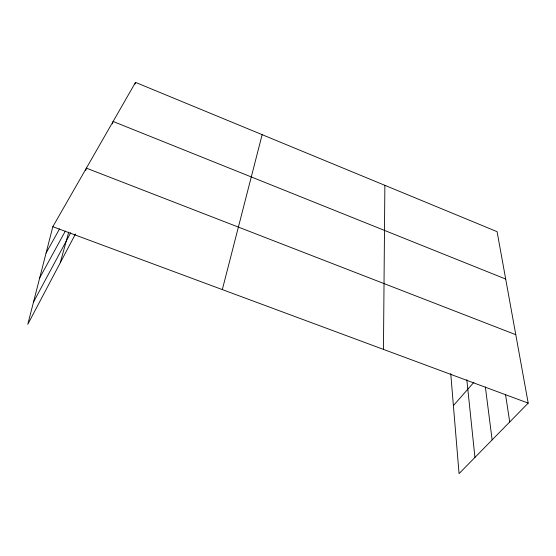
<?xml version="1.0" encoding="UTF-8"?>
<svg xmlns="http://www.w3.org/2000/svg" width="556" height="556" viewBox="0 0 556 556"><rect width="100%" height="100%" fill="white"/><g stroke="black" fill="none" stroke-linecap="round" stroke-linejoin="round"><path stroke-width="0.83" d="M383.459 349.397L384.87 185.336M450.735 373.625L459.061 473.615L528.2 403.114L497.092 231.664L135.511 82.385L52.834 226.688L27.8 324.28L75.456 234M222.324 289.593L262.147 134.67M60.263 262.779L68.722 232.144M85.7 170.588L86.382 168.141L515.787 334.691M112.409 123.905L113.111 121.479L505.696 279.056M135.018 84.046L135.511 82.385M33.492 302.082L70.744 232.714M39.698 277.889L65.316 231.108M46.085 252.994L59.575 228.87M453.397 405.609L473.934 382.264M52.834 226.688L528.2 403.114M505.529 394.572L509.727 421.948M485.353 386.906L492.136 439.886M466.825 379.713L474.935 457.428"/></g></svg>
